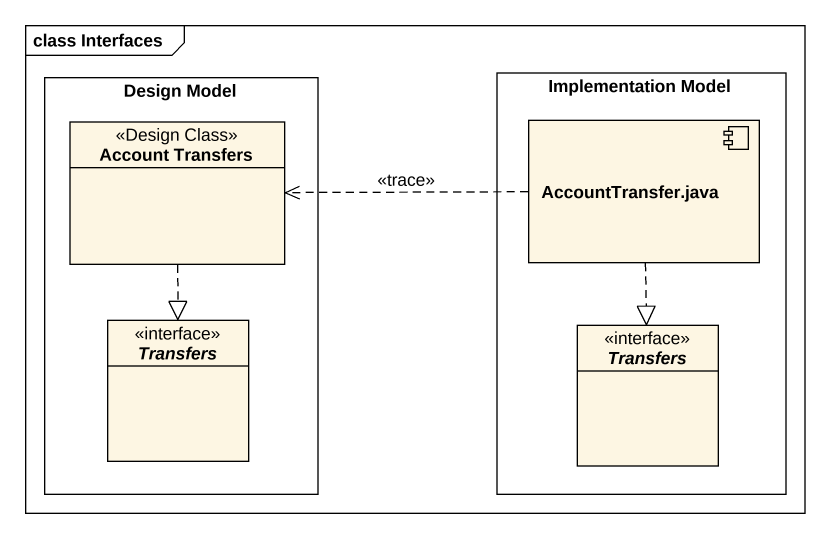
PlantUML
@startuml
mainframe class Interfaces
allowmixing
hide circle
hide empty members
rectangle "Implementation Model" as Implementation_Model {
  component "AccountTransfer.java" as AccountTransfer_java
  interface "Transfers" as Transfers_2 <<interface>>
}
rectangle "Design Model" as Design_Model {
  class "Account Transfers" as Account_Transfers <<Design Class>>
  interface Transfers <<interface>>
}
Account_Transfers ..|> Transfers
AccountTransfer_java .left.> Account_Transfers : <<trace>>
AccountTransfer_java ..|> Transfers_2
@enduml
